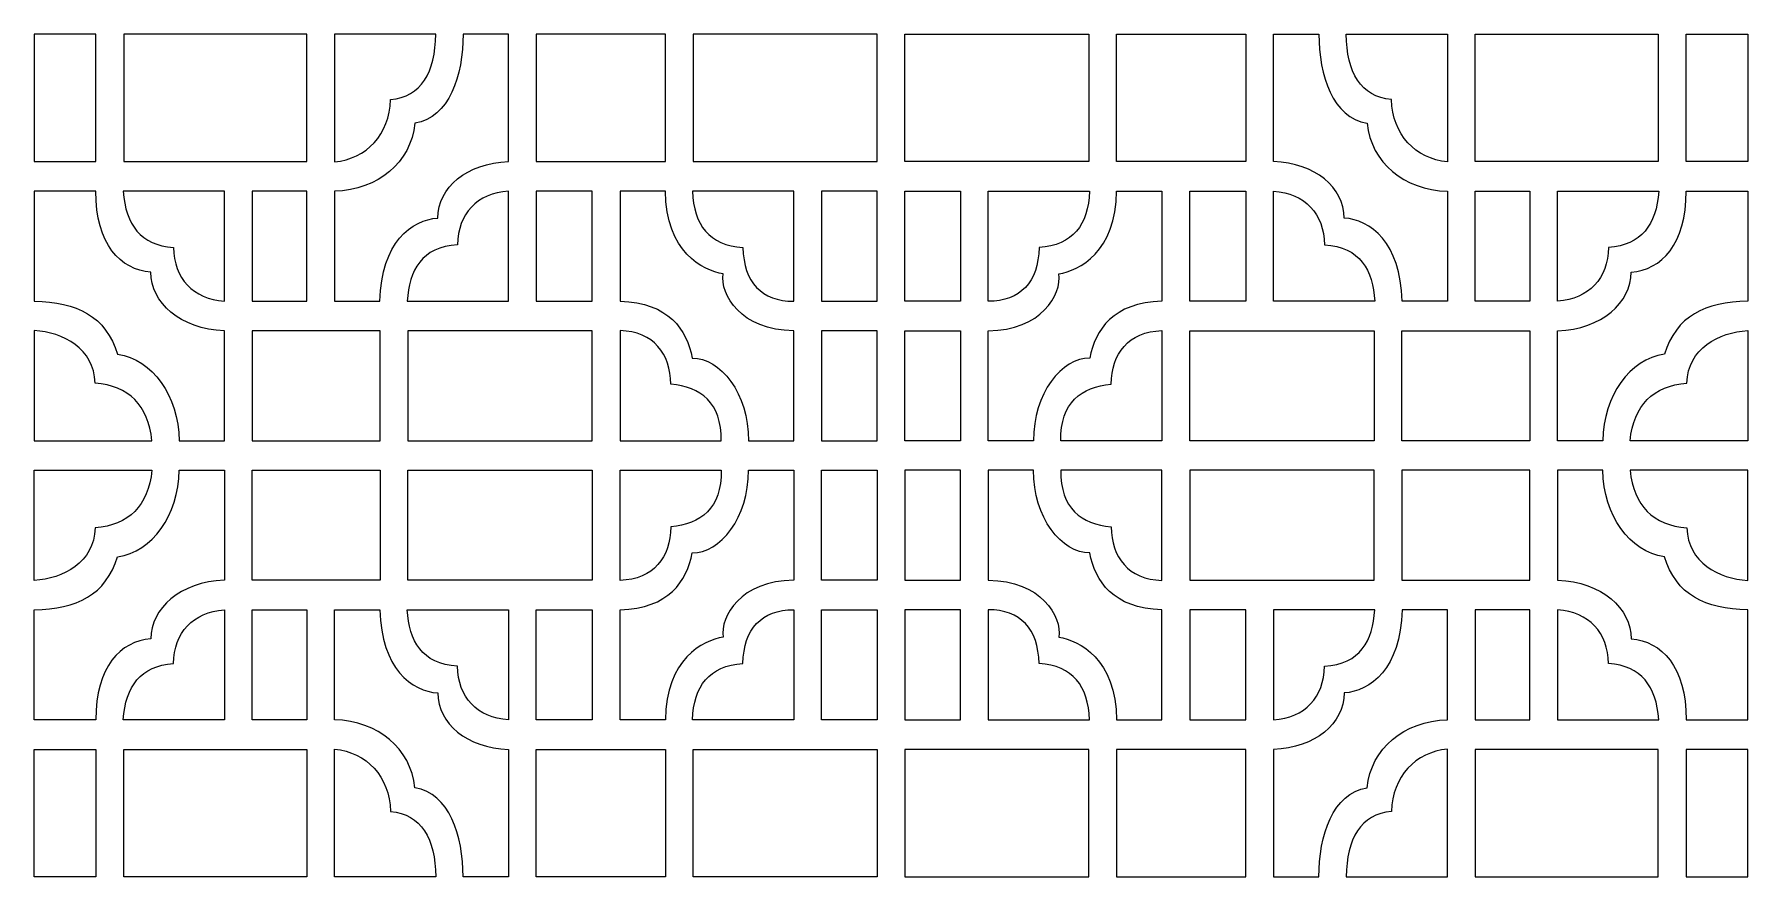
# Model space of a CAD drawing. Header units: millimetres. Extents: x -1200 to 1200, y -590 to 590.
import ezdxf

# ---------------------------------------------------------------- set-up
doc = ezdxf.new("R2010")
doc.units = ezdxf.units.MM
doc.header["$MEASUREMENT"] = 0
doc.layers.add('Layer 1', color=7, linetype='Continuous')

msp = doc.modelspace()

# ---------------------------------------------------------------- linework, layer by layer
at = {"layer": 'Layer 1', "color": 250, "lineweight": 9}
for points, knots in [([(-1113.6223, 589.9642), (-1113.6223, 589.9642), (-1113.6223, 411.5319), (-1113.6223, 411.5319), (-1113.6223, 411.5319), (-1200.057, 411.5319), (-1200.057, 411.5319), (-1200.057, 411.5319), (-1200.057, 589.9642), (-1200.057, 589.9642), (-1200.057, 589.9642), (-1113.6223, 589.9642), (-1113.6223, 589.9642)], [0, 0, 0, 0, 0.25, 0.25, 0.25, 0.5, 0.5, 0.5, 0.75, 0.75, 0.75, 1, 1, 1, 1]), ([(-818.198, 589.9642), (-818.198, 589.9642), (-818.198, 411.5319), (-818.198, 411.5319), (-818.198, 411.5319), (-1074.7752, 411.5319), (-1074.7752, 411.5319), (-1074.7752, 411.5319), (-1074.7752, 589.9642), (-1074.7752, 589.9642), (-1074.7752, 589.9642), (-818.198, 589.9642), (-818.198, 589.9642)], [0, 0, 0, 0, 0.25, 0.25, 0.25, 0.5, 0.5, 0.5, 0.75, 0.75, 0.75, 1, 1, 1, 1]), ([(-701.092, 498.3806), (-702.2048, 449.6157), (-734.9931, 415.3402), (-779.3495, 411.3211), (-779.3495, 411.3211), (-779.3495, 589.9642), (-779.3495, 589.9642), (-779.3495, 589.9642), (-637.7631, 589.9642), (-637.7631, 589.9642), (-638.2442, 536.7423), (-657.9984, 502.4831), (-701.092, 498.3806)], [0, 0, 0, 0, 0.25, 0.25, 0.25, 0.5, 0.5, 0.5, 0.75, 0.75, 0.75, 1, 1, 1, 1]), ([(-535.9111, 589.9642), (-535.9111, 589.9642), (-535.9111, 411.5804), (-535.9111, 411.5804), (-594.3174, 409.6495), (-634.7314, 375.3694), (-634.8409, 332.5101), (-670.8682, 330.2344), (-714.2677, 298.554), (-715.8072, 216.083), (-715.8072, 216.083), (-779.3495, 216.083), (-779.3495, 216.083), (-779.3495, 216.083), (-779.3495, 370.093), (-779.3495, 370.093), (-718.2996, 372.0372), (-673.044, 409.6583), (-666.8221, 465.6732), (-618.8734, 471.9953), (-599.2435, 532.8607), (-599.5409, 589.9642), (-599.5409, 589.9642), (-535.9111, 589.9642), (-535.9111, 589.9642)], [0, 0, 0, 0, 0.125, 0.125, 0.125, 0.25, 0.25, 0.25, 0.375, 0.375, 0.375, 0.5, 0.5, 0.5, 0.625, 0.625, 0.625, 0.75, 0.75, 0.75, 0.875, 0.875, 0.875, 1, 1, 1, 1]), ([(-316.0414, 589.9642), (-316.0414, 589.9642), (-316.0414, 411.5319), (-316.0414, 411.5319), (-316.0414, 411.5319), (-497.064, 411.5319), (-497.064, 411.5319), (-497.064, 411.5319), (-497.064, 589.9642), (-497.064, 589.9642), (-497.064, 589.9642), (-316.0414, 589.9642), (-316.0414, 589.9642)], [0, 0, 0, 0, 0.25, 0.25, 0.25, 0.5, 0.5, 0.5, 0.75, 0.75, 0.75, 1, 1, 1, 1]), ([(-19.4756, 589.9642), (-19.4756, 589.9642), (-19.4756, 411.5319), (-19.4756, 411.5319), (-19.4756, 411.5319), (-277.1964, 411.5319), (-277.1964, 411.5319), (-277.1964, 411.5319), (-277.1964, 589.9642), (-277.1964, 589.9642), (-277.1964, 589.9642), (-19.4756, 589.9642), (-19.4756, 589.9642)], [0, 0, 0, 0, 0.25, 0.25, 0.25, 0.5, 0.5, 0.5, 0.75, 0.75, 0.75, 1, 1, 1, 1]), ([(19.3618, 589.9642), (19.3618, 589.9642), (19.3618, 411.5319), (19.3618, 411.5319), (19.3618, 411.5319), (277.0824, 411.5319), (277.0824, 411.5319), (277.0824, 411.5319), (277.0824, 589.9642), (277.0824, 589.9642), (277.0824, 589.9642), (19.3618, 589.9642), (19.3618, 589.9642)], [0, 0, 0, 0, 0.25, 0.25, 0.25, 0.5, 0.5, 0.5, 0.75, 0.75, 0.75, 1, 1, 1, 1]), ([(315.9276, 589.9642), (315.9276, 589.9642), (315.9276, 411.5319), (315.9276, 411.5319), (315.9276, 411.5319), (496.9501, 411.5319), (496.9501, 411.5319), (496.9501, 411.5319), (496.9501, 589.9642), (496.9501, 589.9642), (496.9501, 589.9642), (315.9276, 589.9642), (315.9276, 589.9642)], [0, 0, 0, 0, 0.25, 0.25, 0.25, 0.5, 0.5, 0.5, 0.75, 0.75, 0.75, 1, 1, 1, 1]), ([(535.7973, 589.9642), (535.7973, 589.9642), (535.7973, 411.5804), (535.7973, 411.5804), (594.2035, 409.6495), (634.6174, 375.3694), (634.7269, 332.5101), (670.7544, 330.2344), (714.1537, 298.554), (715.6933, 216.083), (715.6933, 216.083), (779.2356, 216.083), (779.2356, 216.083), (779.2356, 216.083), (779.2356, 370.093), (779.2356, 370.093), (718.1857, 372.0372), (672.9302, 409.6583), (666.7083, 465.6732), (618.7595, 471.9953), (599.1296, 532.8607), (599.4271, 589.9642), (599.4271, 589.9642), (535.7973, 589.9642), (535.7973, 589.9642)], [0, 0, 0, 0, 0.125, 0.125, 0.125, 0.25, 0.25, 0.25, 0.375, 0.375, 0.375, 0.5, 0.5, 0.5, 0.625, 0.625, 0.625, 0.75, 0.75, 0.75, 0.875, 0.875, 0.875, 1, 1, 1, 1]), ([(700.9782, 498.3806), (702.0908, 449.6157), (734.8792, 415.3402), (779.2356, 411.3211), (779.2356, 411.3211), (779.2356, 589.9642), (779.2356, 589.9642), (779.2356, 589.9642), (637.6492, 589.9642), (637.6492, 589.9642), (638.1303, 536.7423), (657.8846, 502.4831), (700.9782, 498.3806)], [0, 0, 0, 0, 0.25, 0.25, 0.25, 0.5, 0.5, 0.5, 0.75, 0.75, 0.75, 1, 1, 1, 1]), ([(818.0842, 589.9642), (818.0842, 589.9642), (818.0842, 411.5319), (818.0842, 411.5319), (818.0842, 411.5319), (1074.6613, 411.5319), (1074.6613, 411.5319), (1074.6613, 411.5319), (1074.6613, 589.9642), (1074.6613, 589.9642), (1074.6613, 589.9642), (818.0842, 589.9642), (818.0842, 589.9642)], [0, 0, 0, 0, 0.25, 0.25, 0.25, 0.5, 0.5, 0.5, 0.75, 0.75, 0.75, 1, 1, 1, 1]), ([(1113.5084, 589.9642), (1113.5084, 589.9642), (1113.5084, 411.5319), (1113.5084, 411.5319), (1113.5084, 411.5319), (1199.943, 411.5319), (1199.943, 411.5319), (1199.943, 411.5319), (1199.943, 589.9642), (1199.943, 589.9642), (1199.943, 589.9642), (1113.5084, 589.9642), (1113.5084, 589.9642)], [0, 0, 0, 0, 0.25, 0.25, 0.25, 0.5, 0.5, 0.5, 0.75, 0.75, 0.75, 1, 1, 1, 1]), ([(-1200.057, 370.1758), (-1200.057, 370.1758), (-1113.643, 370.1758), (-1113.643, 370.1758), (-1114.2819, 295.572), (-1079.0817, 260.0776), (-1036.7214, 256.7677), (-1037.2277, 214.3454), (-995.5033, 176.8115), (-933.754, 174.7729), (-933.754, 174.7729), (-933.754, 20.6395), (-933.754, 20.6395), (-933.754, 20.6395), (-997.1062, 20.6395), (-997.1062, 20.6395), (-998.3832, 84.1576), (-1033.9617, 134.77), (-1083.421, 141.7291), (-1099.5125, 194.8943), (-1140.595, 215.3835), (-1200.057, 216.1534), (-1200.057, 216.1534), (-1200.057, 370.1758), (-1200.057, 370.1758)], [0, 0, 0, 0, 0.125, 0.125, 0.125, 0.25, 0.25, 0.25, 0.375, 0.375, 0.375, 0.5, 0.5, 0.5, 0.625, 0.625, 0.625, 0.75, 0.75, 0.75, 0.875, 0.875, 0.875, 1, 1, 1, 1]), ([(-1004.9977, 291.1823), (-1051.2848, 294.9092), (-1071.7886, 322.7605), (-1075.6246, 370.1758), (-1075.6246, 370.1758), (-933.754, 370.1758), (-933.754, 370.1758), (-933.754, 370.1758), (-933.754, 216.0144), (-933.754, 216.0144), (-977.9102, 219.2925), (-1004.241, 248.3044), (-1004.9977, 291.1823)], [0, 0, 0, 0, 0.25, 0.25, 0.25, 0.5, 0.5, 0.5, 0.75, 0.75, 0.75, 1, 1, 1, 1]), ([(-818.198, 216.083), (-818.198, 216.083), (-894.9071, 216.083), (-894.9071, 216.083), (-894.9071, 216.083), (-894.9071, 370.1758), (-894.9071, 370.1758), (-894.9071, 370.1758), (-818.198, 370.1758), (-818.198, 370.1758), (-818.198, 370.1758), (-818.198, 216.083), (-818.198, 216.083)], [0, 0, 0, 0, 0.25, 0.25, 0.25, 0.5, 0.5, 0.5, 0.75, 0.75, 0.75, 1, 1, 1, 1]), ([(-535.9111, 216.083), (-535.9111, 216.083), (-677.7888, 216.083), (-677.7888, 216.083), (-674.3096, 259.4975), (-657.894, 292.0319), (-607.1546, 295.1628), (-606.3901, 338.4891), (-580.0901, 367.0543), (-535.9111, 370.337), (-535.9111, 370.337), (-535.9111, 216.083), (-535.9111, 216.083)], [0, 0, 0, 0, 0.25, 0.25, 0.25, 0.5, 0.5, 0.5, 0.75, 0.75, 0.75, 1, 1, 1, 1]), ([(-418.4568, 370.1758), (-418.4568, 370.1758), (-418.4568, 216.083), (-418.4568, 216.083), (-418.4568, 216.083), (-497.064, 216.083), (-497.064, 216.083), (-497.064, 216.083), (-497.064, 370.1758), (-497.064, 370.1758), (-497.064, 370.1758), (-418.4568, 370.1758), (-418.4568, 370.1758)], [0, 0, 0, 0, 0.25, 0.25, 0.25, 0.5, 0.5, 0.5, 0.75, 0.75, 0.75, 1, 1, 1, 1]), ([(-316.0609, 370.1758), (-315.3345, 285.9992), (-263.3304, 258.1899), (-235.0709, 254.4778), (-239.5795, 225.1942), (-210.4427, 175.3158), (-136.1665, 174.6751), (-136.1665, 174.6751), (-136.1665, 20.6395), (-136.1665, 20.6395), (-136.1665, 20.6395), (-199.7185, 20.6395), (-199.7185, 20.6395), (-198.9162, 86.7777), (-239.9887, 137.2652), (-278.4554, 136.3403), (-286.0141, 176.1339), (-311.0757, 214.0934), (-379.6114, 216.1353), (-379.6114, 216.1353), (-379.6114, 370.1758), (-379.6114, 370.1758), (-379.6114, 370.1758), (-316.0609, 370.1758), (-316.0609, 370.1758)], [0, 0, 0, 0, 0.125, 0.125, 0.125, 0.25, 0.25, 0.25, 0.375, 0.375, 0.375, 0.5, 0.5, 0.5, 0.625, 0.625, 0.625, 0.75, 0.75, 0.75, 0.875, 0.875, 0.875, 1, 1, 1, 1]), ([(-207.4169, 291.0917), (-254.8781, 294.8208), (-276.5056, 322.7189), (-278.0438, 370.1758), (-278.0438, 370.1758), (-136.1665, 370.1758), (-136.1665, 370.1758), (-136.1665, 370.1758), (-136.1665, 215.9225), (-136.1665, 215.9225), (-180.9746, 216.0251), (-206.5866, 242.718), (-207.4169, 291.0917)], [0, 0, 0, 0, 0.25, 0.25, 0.25, 0.5, 0.5, 0.5, 0.75, 0.75, 0.75, 1, 1, 1, 1]), ([(-97.3244, 216.083), (-97.3244, 216.083), (-97.3244, 370.1758), (-97.3244, 370.1758), (-97.3244, 370.1758), (-19.4756, 370.1758), (-19.4756, 370.1758), (-19.4756, 370.1758), (-19.4756, 216.083), (-19.4756, 216.083), (-19.4756, 216.083), (-97.3244, 216.083), (-97.3244, 216.083)], [0, 0, 0, 0, 0.25, 0.25, 0.25, 0.5, 0.5, 0.5, 0.75, 0.75, 0.75, 1, 1, 1, 1]), ([(97.2106, 216.083), (97.2106, 216.083), (97.2106, 370.1758), (97.2106, 370.1758), (97.2106, 370.1758), (19.3618, 370.1758), (19.3618, 370.1758), (19.3618, 370.1758), (19.3618, 216.083), (19.3618, 216.083), (19.3618, 216.083), (97.2106, 216.083), (97.2106, 216.083)], [0, 0, 0, 0, 0.25, 0.25, 0.25, 0.5, 0.5, 0.5, 0.75, 0.75, 0.75, 1, 1, 1, 1]), ([(315.947, 370.1758), (315.2207, 285.9992), (263.2164, 258.1899), (234.9571, 254.4778), (239.4656, 225.1942), (210.3289, 175.3158), (136.0527, 174.6751), (136.0527, 174.6751), (136.0527, 20.6395), (136.0527, 20.6395), (136.0527, 20.6395), (199.6046, 20.6395), (199.6046, 20.6395), (198.8023, 86.7777), (239.8749, 137.2652), (278.3414, 136.3403), (285.9003, 176.1339), (310.9617, 214.0934), (379.4976, 216.1353), (379.4976, 216.1353), (379.4976, 370.1758), (379.4976, 370.1758), (379.4976, 370.1758), (315.947, 370.1758), (315.947, 370.1758)], [0, 0, 0, 0, 0.125, 0.125, 0.125, 0.25, 0.25, 0.25, 0.375, 0.375, 0.375, 0.5, 0.5, 0.5, 0.625, 0.625, 0.625, 0.75, 0.75, 0.75, 0.875, 0.875, 0.875, 1, 1, 1, 1]), ([(207.303, 291.0917), (254.7642, 294.8208), (276.3917, 322.7189), (277.93, 370.1758), (277.93, 370.1758), (136.0527, 370.1758), (136.0527, 370.1758), (136.0527, 370.1758), (136.0527, 215.9225), (136.0527, 215.9225), (180.8607, 216.0251), (206.4727, 242.718), (207.303, 291.0917)], [0, 0, 0, 0, 0.25, 0.25, 0.25, 0.5, 0.5, 0.5, 0.75, 0.75, 0.75, 1, 1, 1, 1]), ([(418.3429, 370.1758), (418.3429, 370.1758), (418.3429, 216.083), (418.3429, 216.083), (418.3429, 216.083), (496.9501, 216.083), (496.9501, 216.083), (496.9501, 216.083), (496.9501, 370.1758), (496.9501, 370.1758), (496.9501, 370.1758), (418.3429, 370.1758), (418.3429, 370.1758)], [0, 0, 0, 0, 0.25, 0.25, 0.25, 0.5, 0.5, 0.5, 0.75, 0.75, 0.75, 1, 1, 1, 1]), ([(535.7973, 216.083), (535.7973, 216.083), (677.6749, 216.083), (677.6749, 216.083), (674.1956, 259.4975), (657.7801, 292.0319), (607.0408, 295.1628), (606.2762, 338.4891), (579.9763, 367.0543), (535.7973, 370.337), (535.7973, 370.337), (535.7973, 216.083), (535.7973, 216.083)], [0, 0, 0, 0, 0.25, 0.25, 0.25, 0.5, 0.5, 0.5, 0.75, 0.75, 0.75, 1, 1, 1, 1]), ([(818.0842, 216.083), (818.0842, 216.083), (894.7931, 216.083), (894.7931, 216.083), (894.7931, 216.083), (894.7931, 370.1758), (894.7931, 370.1758), (894.7931, 370.1758), (818.0842, 370.1758), (818.0842, 370.1758), (818.0842, 370.1758), (818.0842, 216.083), (818.0842, 216.083)], [0, 0, 0, 0, 0.25, 0.25, 0.25, 0.5, 0.5, 0.5, 0.75, 0.75, 0.75, 1, 1, 1, 1]), ([(1004.8839, 291.1823), (1051.171, 294.9092), (1071.6747, 322.7605), (1075.5107, 370.1758), (1075.5107, 370.1758), (933.64, 370.1758), (933.64, 370.1758), (933.64, 370.1758), (933.64, 216.0144), (933.64, 216.0144), (977.7963, 219.2925), (1004.1272, 248.3044), (1004.8839, 291.1823)], [0, 0, 0, 0, 0.25, 0.25, 0.25, 0.5, 0.5, 0.5, 0.75, 0.75, 0.75, 1, 1, 1, 1]), ([(1199.943, 370.1758), (1199.943, 370.1758), (1113.5291, 370.1758), (1113.5291, 370.1758), (1114.1681, 295.572), (1078.9677, 260.0776), (1036.6076, 256.7677), (1037.1138, 214.3454), (995.3894, 176.8115), (933.64, 174.7729), (933.64, 174.7729), (933.64, 20.6395), (933.64, 20.6395), (933.64, 20.6395), (996.9923, 20.6395), (996.9923, 20.6395), (998.2694, 84.1576), (1033.8477, 134.77), (1083.3071, 141.7291), (1099.3987, 194.8943), (1140.4811, 215.3835), (1199.943, 216.1534), (1199.943, 216.1534), (1199.943, 370.1758), (1199.943, 370.1758)], [0, 0, 0, 0, 0.125, 0.125, 0.125, 0.25, 0.25, 0.25, 0.375, 0.375, 0.375, 0.5, 0.5, 0.5, 0.625, 0.625, 0.625, 0.75, 0.75, 0.75, 0.875, 0.875, 0.875, 1, 1, 1, 1]), ([(-1114.8066, 101.451), (-1067.9346, 97.532), (-1040.064, 70.5269), (-1035.2898, 20.6395), (-1035.2898, 20.6395), (-1200.057, 20.6395), (-1200.057, 20.6395), (-1200.057, 20.6395), (-1200.057, 174.879), (-1200.057, 174.879), (-1159.7687, 172.9919), (-1116.0499, 149.4878), (-1114.8066, 101.451)], [0, 0, 0, 0, 0.25, 0.25, 0.25, 0.5, 0.5, 0.5, 0.75, 0.75, 0.75, 1, 1, 1, 1]), ([(-715.7812, 20.6395), (-715.7812, 20.6395), (-894.9071, 20.6395), (-894.9071, 20.6395), (-894.9071, 20.6395), (-894.9071, 174.7232), (-894.9071, 174.7232), (-894.9071, 174.7232), (-715.7812, 174.7232), (-715.7812, 174.7232), (-715.7812, 174.7232), (-715.7812, 20.6395), (-715.7812, 20.6395)], [0, 0, 0, 0, 0.25, 0.25, 0.25, 0.5, 0.5, 0.5, 0.75, 0.75, 0.75, 1, 1, 1, 1]), ([(-418.4568, 20.6395), (-418.4568, 20.6395), (-676.934, 20.6395), (-676.934, 20.6395), (-676.934, 20.6395), (-676.934, 174.7232), (-676.934, 174.7232), (-676.934, 174.7232), (-418.4568, 174.7232), (-418.4568, 174.7232), (-418.4568, 174.7232), (-418.4568, 20.6395), (-418.4568, 20.6395)], [0, 0, 0, 0, 0.25, 0.25, 0.25, 0.5, 0.5, 0.5, 0.75, 0.75, 0.75, 1, 1, 1, 1]), ([(-308.3686, 99.7244), (-266.7311, 96.3677), (-237.285, 73.734), (-237.7344, 20.6395), (-237.7344, 20.6395), (-379.6114, 20.6395), (-379.6114, 20.6395), (-379.6114, 20.6395), (-379.6114, 174.8958), (-379.6114, 174.8958), (-332.0772, 173.4171), (-309.123, 142.6061), (-308.3686, 99.7244)], [0, 0, 0, 0, 0.25, 0.25, 0.25, 0.5, 0.5, 0.5, 0.75, 0.75, 0.75, 1, 1, 1, 1]), ([(-97.3244, 20.6395), (-97.3244, 20.6395), (-97.3244, 174.7232), (-97.3244, 174.7232), (-97.3244, 174.7232), (-19.4756, 174.7232), (-19.4756, 174.7232), (-19.4756, 174.7232), (-19.4756, 20.6395), (-19.4756, 20.6395), (-19.4756, 20.6395), (-97.3244, 20.6395), (-97.3244, 20.6395)], [0, 0, 0, 0, 0.25, 0.25, 0.25, 0.5, 0.5, 0.5, 0.75, 0.75, 0.75, 1, 1, 1, 1]), ([(97.2106, 20.6395), (97.2106, 20.6395), (97.2106, 174.7232), (97.2106, 174.7232), (97.2106, 174.7232), (19.3618, 174.7232), (19.3618, 174.7232), (19.3618, 174.7232), (19.3618, 20.6395), (19.3618, 20.6395), (19.3618, 20.6395), (97.2106, 20.6395), (97.2106, 20.6395)], [0, 0, 0, 0, 0.25, 0.25, 0.25, 0.5, 0.5, 0.5, 0.75, 0.75, 0.75, 1, 1, 1, 1]), ([(308.2547, 99.7244), (266.6172, 96.3677), (237.1711, 73.734), (237.6206, 20.6395), (237.6206, 20.6395), (379.4976, 20.6395), (379.4976, 20.6395), (379.4976, 20.6395), (379.4976, 174.8958), (379.4976, 174.8958), (331.9633, 173.4171), (309.0092, 142.6061), (308.2547, 99.7244)], [0, 0, 0, 0, 0.25, 0.25, 0.25, 0.5, 0.5, 0.5, 0.75, 0.75, 0.75, 1, 1, 1, 1]), ([(418.3429, 20.6395), (418.3429, 20.6395), (676.82, 20.6395), (676.82, 20.6395), (676.82, 20.6395), (676.82, 174.7232), (676.82, 174.7232), (676.82, 174.7232), (418.3429, 174.7232), (418.3429, 174.7232), (418.3429, 174.7232), (418.3429, 20.6395), (418.3429, 20.6395)], [0, 0, 0, 0, 0.25, 0.25, 0.25, 0.5, 0.5, 0.5, 0.75, 0.75, 0.75, 1, 1, 1, 1]), ([(715.6673, 20.6395), (715.6673, 20.6395), (894.7931, 20.6395), (894.7931, 20.6395), (894.7931, 20.6395), (894.7931, 174.7232), (894.7931, 174.7232), (894.7931, 174.7232), (715.6673, 174.7232), (715.6673, 174.7232), (715.6673, 174.7232), (715.6673, 20.6395), (715.6673, 20.6395)], [0, 0, 0, 0, 0.25, 0.25, 0.25, 0.5, 0.5, 0.5, 0.75, 0.75, 0.75, 1, 1, 1, 1]), ([(1114.6928, 101.451), (1067.8206, 97.532), (1039.95, 70.5269), (1035.1758, 20.6395), (1035.1758, 20.6395), (1199.943, 20.6395), (1199.943, 20.6395), (1199.943, 20.6395), (1199.943, 174.879), (1199.943, 174.879), (1159.6548, 172.9919), (1115.936, 149.4878), (1114.6928, 101.451)], [0, 0, 0, 0, 0.25, 0.25, 0.25, 0.5, 0.5, 0.5, 0.75, 0.75, 0.75, 1, 1, 1, 1]), ([(-1114.8066, -101.5224), (-1067.9346, -97.6035), (-1040.064, -70.5984), (-1035.2898, -20.711), (-1035.2898, -20.711), (-1200.057, -20.711), (-1200.057, -20.711), (-1200.057, -20.711), (-1200.057, -174.9506), (-1200.057, -174.9506), (-1159.7687, -173.0634), (-1116.0499, -149.5594), (-1114.8066, -101.5224)], [0, 0, 0, 0, 0.25, 0.25, 0.25, 0.5, 0.5, 0.5, 0.75, 0.75, 0.75, 1, 1, 1, 1]), ([(-1200.057, -370.2473), (-1200.057, -370.2473), (-1113.643, -370.2473), (-1113.643, -370.2473), (-1114.2819, -295.6435), (-1079.0817, -260.1491), (-1036.7214, -256.8393), (-1037.2277, -214.4169), (-995.5033, -176.8831), (-933.754, -174.8444), (-933.754, -174.8444), (-933.754, -20.711), (-933.754, -20.711), (-933.754, -20.711), (-997.1062, -20.711), (-997.1062, -20.711), (-998.3832, -84.2291), (-1033.9617, -134.8416), (-1083.421, -141.8007), (-1099.5125, -194.9659), (-1140.595, -215.455), (-1200.057, -216.2249), (-1200.057, -216.2249), (-1200.057, -370.2473), (-1200.057, -370.2473)], [0, 0, 0, 0, 0.125, 0.125, 0.125, 0.25, 0.25, 0.25, 0.375, 0.375, 0.375, 0.5, 0.5, 0.5, 0.625, 0.625, 0.625, 0.75, 0.75, 0.75, 0.875, 0.875, 0.875, 1, 1, 1, 1]), ([(-715.7812, -20.711), (-715.7812, -20.711), (-894.9071, -20.711), (-894.9071, -20.711), (-894.9071, -20.711), (-894.9071, -174.7947), (-894.9071, -174.7947), (-894.9071, -174.7947), (-715.7812, -174.7947), (-715.7812, -174.7947), (-715.7812, -174.7947), (-715.7812, -20.711), (-715.7812, -20.711)], [0, 0, 0, 0, 0.25, 0.25, 0.25, 0.5, 0.5, 0.5, 0.75, 0.75, 0.75, 1, 1, 1, 1]), ([(-418.4568, -20.711), (-418.4568, -20.711), (-676.934, -20.711), (-676.934, -20.711), (-676.934, -20.711), (-676.934, -174.7947), (-676.934, -174.7947), (-676.934, -174.7947), (-418.4568, -174.7947), (-418.4568, -174.7947), (-418.4568, -174.7947), (-418.4568, -20.711), (-418.4568, -20.711)], [0, 0, 0, 0, 0.25, 0.25, 0.25, 0.5, 0.5, 0.5, 0.75, 0.75, 0.75, 1, 1, 1, 1]), ([(-308.3686, -99.796), (-266.7311, -96.4392), (-237.285, -73.8056), (-237.7344, -20.711), (-237.7344, -20.711), (-379.6114, -20.711), (-379.6114, -20.711), (-379.6114, -20.711), (-379.6114, -174.9674), (-379.6114, -174.9674), (-332.0772, -173.4887), (-309.123, -142.6776), (-308.3686, -99.796)], [0, 0, 0, 0, 0.25, 0.25, 0.25, 0.5, 0.5, 0.5, 0.75, 0.75, 0.75, 1, 1, 1, 1]), ([(-316.0609, -370.2473), (-315.3345, -286.0707), (-263.3304, -258.2614), (-235.0709, -254.5494), (-239.5795, -225.2657), (-210.4427, -175.3873), (-136.1665, -174.7466), (-136.1665, -174.7466), (-136.1665, -20.711), (-136.1665, -20.711), (-136.1665, -20.711), (-199.7185, -20.711), (-199.7185, -20.711), (-198.9162, -86.8492), (-239.9887, -137.3367), (-278.4554, -136.4119), (-286.0141, -176.2055), (-311.0757, -214.1648), (-379.6114, -216.2068), (-379.6114, -216.2068), (-379.6114, -370.2473), (-379.6114, -370.2473), (-379.6114, -370.2473), (-316.0609, -370.2473), (-316.0609, -370.2473)], [0, 0, 0, 0, 0.125, 0.125, 0.125, 0.25, 0.25, 0.25, 0.375, 0.375, 0.375, 0.5, 0.5, 0.5, 0.625, 0.625, 0.625, 0.75, 0.75, 0.75, 0.875, 0.875, 0.875, 1, 1, 1, 1]), ([(-97.3244, -20.711), (-97.3244, -20.711), (-97.3244, -174.7947), (-97.3244, -174.7947), (-97.3244, -174.7947), (-19.4756, -174.7947), (-19.4756, -174.7947), (-19.4756, -174.7947), (-19.4756, -20.711), (-19.4756, -20.711), (-19.4756, -20.711), (-97.3244, -20.711), (-97.3244, -20.711)], [0, 0, 0, 0, 0.25, 0.25, 0.25, 0.5, 0.5, 0.5, 0.75, 0.75, 0.75, 1, 1, 1, 1]), ([(97.2106, -20.711), (97.2106, -20.711), (97.2106, -174.7947), (97.2106, -174.7947), (97.2106, -174.7947), (19.3618, -174.7947), (19.3618, -174.7947), (19.3618, -174.7947), (19.3618, -20.711), (19.3618, -20.711), (19.3618, -20.711), (97.2106, -20.711), (97.2106, -20.711)], [0, 0, 0, 0, 0.25, 0.25, 0.25, 0.5, 0.5, 0.5, 0.75, 0.75, 0.75, 1, 1, 1, 1]), ([(315.947, -370.2473), (315.2207, -286.0707), (263.2164, -258.2614), (234.9571, -254.5494), (239.4656, -225.2657), (210.3289, -175.3873), (136.0527, -174.7466), (136.0527, -174.7466), (136.0527, -20.711), (136.0527, -20.711), (136.0527, -20.711), (199.6046, -20.711), (199.6046, -20.711), (198.8023, -86.8492), (239.8749, -137.3367), (278.3414, -136.4119), (285.9003, -176.2055), (310.9617, -214.1648), (379.4976, -216.2068), (379.4976, -216.2068), (379.4976, -370.2473), (379.4976, -370.2473), (379.4976, -370.2473), (315.947, -370.2473), (315.947, -370.2473)], [0, 0, 0, 0, 0.125, 0.125, 0.125, 0.25, 0.25, 0.25, 0.375, 0.375, 0.375, 0.5, 0.5, 0.5, 0.625, 0.625, 0.625, 0.75, 0.75, 0.75, 0.875, 0.875, 0.875, 1, 1, 1, 1]), ([(308.2547, -99.796), (266.6172, -96.4392), (237.1711, -73.8056), (237.6206, -20.711), (237.6206, -20.711), (379.4976, -20.711), (379.4976, -20.711), (379.4976, -20.711), (379.4976, -174.9674), (379.4976, -174.9674), (331.9633, -173.4887), (309.0092, -142.6776), (308.2547, -99.796)], [0, 0, 0, 0, 0.25, 0.25, 0.25, 0.5, 0.5, 0.5, 0.75, 0.75, 0.75, 1, 1, 1, 1]), ([(418.3429, -20.711), (418.3429, -20.711), (676.82, -20.711), (676.82, -20.711), (676.82, -20.711), (676.82, -174.7947), (676.82, -174.7947), (676.82, -174.7947), (418.3429, -174.7947), (418.3429, -174.7947), (418.3429, -174.7947), (418.3429, -20.711), (418.3429, -20.711)], [0, 0, 0, 0, 0.25, 0.25, 0.25, 0.5, 0.5, 0.5, 0.75, 0.75, 0.75, 1, 1, 1, 1]), ([(715.6673, -20.711), (715.6673, -20.711), (894.7931, -20.711), (894.7931, -20.711), (894.7931, -20.711), (894.7931, -174.7947), (894.7931, -174.7947), (894.7931, -174.7947), (715.6673, -174.7947), (715.6673, -174.7947), (715.6673, -174.7947), (715.6673, -20.711), (715.6673, -20.711)], [0, 0, 0, 0, 0.25, 0.25, 0.25, 0.5, 0.5, 0.5, 0.75, 0.75, 0.75, 1, 1, 1, 1]), ([(1199.943, -370.2473), (1199.943, -370.2473), (1113.5291, -370.2473), (1113.5291, -370.2473), (1114.1681, -295.6435), (1078.9677, -260.1491), (1036.6076, -256.8393), (1037.1138, -214.4169), (995.3894, -176.8831), (933.64, -174.8444), (933.64, -174.8444), (933.64, -20.711), (933.64, -20.711), (933.64, -20.711), (996.9923, -20.711), (996.9923, -20.711), (998.2694, -84.2291), (1033.8477, -134.8416), (1083.3071, -141.8007), (1099.3987, -194.9659), (1140.4811, -215.455), (1199.943, -216.2249), (1199.943, -216.2249), (1199.943, -370.2473), (1199.943, -370.2473)], [0, 0, 0, 0, 0.125, 0.125, 0.125, 0.25, 0.25, 0.25, 0.375, 0.375, 0.375, 0.5, 0.5, 0.5, 0.625, 0.625, 0.625, 0.75, 0.75, 0.75, 0.875, 0.875, 0.875, 1, 1, 1, 1]), ([(1114.6928, -101.5224), (1067.8206, -97.6035), (1039.95, -70.5984), (1035.1758, -20.711), (1035.1758, -20.711), (1199.943, -20.711), (1199.943, -20.711), (1199.943, -20.711), (1199.943, -174.9506), (1199.943, -174.9506), (1159.6548, -173.0634), (1115.936, -149.5594), (1114.6928, -101.5224)], [0, 0, 0, 0, 0.25, 0.25, 0.25, 0.5, 0.5, 0.5, 0.75, 0.75, 0.75, 1, 1, 1, 1]), ([(-207.4169, -291.1632), (-254.8781, -294.8924), (-276.5056, -322.7905), (-278.0438, -370.2473), (-278.0438, -370.2473), (-136.1665, -370.2473), (-136.1665, -370.2473), (-136.1665, -370.2473), (-136.1665, -215.994), (-136.1665, -215.994), (-180.9746, -216.0967), (-206.5866, -242.7896), (-207.4169, -291.1632)], [0, 0, 0, 0, 0.25, 0.25, 0.25, 0.5, 0.5, 0.5, 0.75, 0.75, 0.75, 1, 1, 1, 1]), ([(207.303, -291.1632), (254.7642, -294.8924), (276.3917, -322.7905), (277.93, -370.2473), (277.93, -370.2473), (136.0527, -370.2473), (136.0527, -370.2473), (136.0527, -370.2473), (136.0527, -215.994), (136.0527, -215.994), (180.8607, -216.0967), (206.4727, -242.7896), (207.303, -291.1632)], [0, 0, 0, 0, 0.25, 0.25, 0.25, 0.5, 0.5, 0.5, 0.75, 0.75, 0.75, 1, 1, 1, 1]), ([(-1004.9977, -291.2539), (-1051.2848, -294.9808), (-1071.7886, -322.8321), (-1075.6246, -370.2473), (-1075.6246, -370.2473), (-933.754, -370.2473), (-933.754, -370.2473), (-933.754, -370.2473), (-933.754, -216.086), (-933.754, -216.086), (-977.9102, -219.3641), (-1004.241, -248.376), (-1004.9977, -291.2539)], [0, 0, 0, 0, 0.25, 0.25, 0.25, 0.5, 0.5, 0.5, 0.75, 0.75, 0.75, 1, 1, 1, 1]), ([(-818.198, -216.1545), (-818.198, -216.1545), (-894.9071, -216.1545), (-894.9071, -216.1545), (-894.9071, -216.1545), (-894.9071, -370.2473), (-894.9071, -370.2473), (-894.9071, -370.2473), (-818.198, -370.2473), (-818.198, -370.2473), (-818.198, -370.2473), (-818.198, -216.1545), (-818.198, -216.1545)], [0, 0, 0, 0, 0.25, 0.25, 0.25, 0.5, 0.5, 0.5, 0.75, 0.75, 0.75, 1, 1, 1, 1]), ([(-535.9111, -590.0358), (-535.9111, -590.0358), (-535.9111, -411.6519), (-535.9111, -411.6519), (-594.3174, -409.721), (-634.7314, -375.441), (-634.8409, -332.5816), (-670.8682, -330.306), (-714.2677, -298.6256), (-715.8072, -216.1545), (-715.8072, -216.1545), (-779.3495, -216.1545), (-779.3495, -216.1545), (-779.3495, -216.1545), (-779.3495, -370.1646), (-779.3495, -370.1646), (-718.2996, -372.1087), (-673.044, -409.7298), (-666.8221, -465.7448), (-618.8734, -472.0669), (-599.2435, -532.9323), (-599.5409, -590.0358), (-599.5409, -590.0358), (-535.9111, -590.0358), (-535.9111, -590.0358)], [0, 0, 0, 0, 0.125, 0.125, 0.125, 0.25, 0.25, 0.25, 0.375, 0.375, 0.375, 0.5, 0.5, 0.5, 0.625, 0.625, 0.625, 0.75, 0.75, 0.75, 0.875, 0.875, 0.875, 1, 1, 1, 1]), ([(-535.9111, -216.1545), (-535.9111, -216.1545), (-677.7888, -216.1545), (-677.7888, -216.1545), (-674.3096, -259.5691), (-657.894, -292.1035), (-607.1546, -295.2344), (-606.3901, -338.5606), (-580.0901, -367.1258), (-535.9111, -370.4086), (-535.9111, -370.4086), (-535.9111, -216.1545), (-535.9111, -216.1545)], [0, 0, 0, 0, 0.25, 0.25, 0.25, 0.5, 0.5, 0.5, 0.75, 0.75, 0.75, 1, 1, 1, 1]), ([(-418.4568, -370.2473), (-418.4568, -370.2473), (-418.4568, -216.1545), (-418.4568, -216.1545), (-418.4568, -216.1545), (-497.064, -216.1545), (-497.064, -216.1545), (-497.064, -216.1545), (-497.064, -370.2473), (-497.064, -370.2473), (-497.064, -370.2473), (-418.4568, -370.2473), (-418.4568, -370.2473)], [0, 0, 0, 0, 0.25, 0.25, 0.25, 0.5, 0.5, 0.5, 0.75, 0.75, 0.75, 1, 1, 1, 1]), ([(-97.3244, -216.1545), (-97.3244, -216.1545), (-97.3244, -370.2473), (-97.3244, -370.2473), (-97.3244, -370.2473), (-19.4756, -370.2473), (-19.4756, -370.2473), (-19.4756, -370.2473), (-19.4756, -216.1545), (-19.4756, -216.1545), (-19.4756, -216.1545), (-97.3244, -216.1545), (-97.3244, -216.1545)], [0, 0, 0, 0, 0.25, 0.25, 0.25, 0.5, 0.5, 0.5, 0.75, 0.75, 0.75, 1, 1, 1, 1]), ([(97.2106, -216.1545), (97.2106, -216.1545), (97.2106, -370.2473), (97.2106, -370.2473), (97.2106, -370.2473), (19.3618, -370.2473), (19.3618, -370.2473), (19.3618, -370.2473), (19.3618, -216.1545), (19.3618, -216.1545), (19.3618, -216.1545), (97.2106, -216.1545), (97.2106, -216.1545)], [0, 0, 0, 0, 0.25, 0.25, 0.25, 0.5, 0.5, 0.5, 0.75, 0.75, 0.75, 1, 1, 1, 1]), ([(418.3429, -370.2473), (418.3429, -370.2473), (418.3429, -216.1545), (418.3429, -216.1545), (418.3429, -216.1545), (496.9501, -216.1545), (496.9501, -216.1545), (496.9501, -216.1545), (496.9501, -370.2473), (496.9501, -370.2473), (496.9501, -370.2473), (418.3429, -370.2473), (418.3429, -370.2473)], [0, 0, 0, 0, 0.25, 0.25, 0.25, 0.5, 0.5, 0.5, 0.75, 0.75, 0.75, 1, 1, 1, 1]), ([(535.7973, -216.1545), (535.7973, -216.1545), (677.6749, -216.1545), (677.6749, -216.1545), (674.1956, -259.5691), (657.7801, -292.1035), (607.0408, -295.2344), (606.2762, -338.5606), (579.9763, -367.1258), (535.7973, -370.4086), (535.7973, -370.4086), (535.7973, -216.1545), (535.7973, -216.1545)], [0, 0, 0, 0, 0.25, 0.25, 0.25, 0.5, 0.5, 0.5, 0.75, 0.75, 0.75, 1, 1, 1, 1]), ([(535.7973, -590.0358), (535.7973, -590.0358), (535.7973, -411.6519), (535.7973, -411.6519), (594.2035, -409.721), (634.6174, -375.441), (634.7269, -332.5816), (670.7544, -330.306), (714.1537, -298.6256), (715.6933, -216.1545), (715.6933, -216.1545), (779.2356, -216.1545), (779.2356, -216.1545), (779.2356, -216.1545), (779.2356, -370.1646), (779.2356, -370.1646), (718.1857, -372.1087), (672.9302, -409.7298), (666.7083, -465.7448), (618.7595, -472.0669), (599.1296, -532.9323), (599.4271, -590.0358), (599.4271, -590.0358), (535.7973, -590.0358), (535.7973, -590.0358)], [0, 0, 0, 0, 0.125, 0.125, 0.125, 0.25, 0.25, 0.25, 0.375, 0.375, 0.375, 0.5, 0.5, 0.5, 0.625, 0.625, 0.625, 0.75, 0.75, 0.75, 0.875, 0.875, 0.875, 1, 1, 1, 1]), ([(818.0842, -216.1545), (818.0842, -216.1545), (894.7931, -216.1545), (894.7931, -216.1545), (894.7931, -216.1545), (894.7931, -370.2473), (894.7931, -370.2473), (894.7931, -370.2473), (818.0842, -370.2473), (818.0842, -370.2473), (818.0842, -370.2473), (818.0842, -216.1545), (818.0842, -216.1545)], [0, 0, 0, 0, 0.25, 0.25, 0.25, 0.5, 0.5, 0.5, 0.75, 0.75, 0.75, 1, 1, 1, 1]), ([(1004.8839, -291.2539), (1051.171, -294.9808), (1071.6747, -322.8321), (1075.5107, -370.2473), (1075.5107, -370.2473), (933.64, -370.2473), (933.64, -370.2473), (933.64, -370.2473), (933.64, -216.086), (933.64, -216.086), (977.7963, -219.3641), (1004.1272, -248.376), (1004.8839, -291.2539)], [0, 0, 0, 0, 0.25, 0.25, 0.25, 0.5, 0.5, 0.5, 0.75, 0.75, 0.75, 1, 1, 1, 1]), ([(-1113.6223, -590.0358), (-1113.6223, -590.0358), (-1113.6223, -411.6034), (-1113.6223, -411.6034), (-1113.6223, -411.6034), (-1200.057, -411.6034), (-1200.057, -411.6034), (-1200.057, -411.6034), (-1200.057, -590.0358), (-1200.057, -590.0358), (-1200.057, -590.0358), (-1113.6223, -590.0358), (-1113.6223, -590.0358)], [0, 0, 0, 0, 0.25, 0.25, 0.25, 0.5, 0.5, 0.5, 0.75, 0.75, 0.75, 1, 1, 1, 1]), ([(-818.198, -590.0358), (-818.198, -590.0358), (-818.198, -411.6034), (-818.198, -411.6034), (-818.198, -411.6034), (-1074.7752, -411.6034), (-1074.7752, -411.6034), (-1074.7752, -411.6034), (-1074.7752, -590.0358), (-1074.7752, -590.0358), (-1074.7752, -590.0358), (-818.198, -590.0358), (-818.198, -590.0358)], [0, 0, 0, 0, 0.25, 0.25, 0.25, 0.5, 0.5, 0.5, 0.75, 0.75, 0.75, 1, 1, 1, 1]), ([(-701.092, -498.4522), (-702.2048, -449.6873), (-734.9931, -415.4118), (-779.3495, -411.3927), (-779.3495, -411.3927), (-779.3495, -590.0358), (-779.3495, -590.0358), (-779.3495, -590.0358), (-637.7631, -590.0358), (-637.7631, -590.0358), (-638.2442, -536.8138), (-657.9984, -502.5547), (-701.092, -498.4522)], [0, 0, 0, 0, 0.25, 0.25, 0.25, 0.5, 0.5, 0.5, 0.75, 0.75, 0.75, 1, 1, 1, 1]), ([(-316.0414, -590.0358), (-316.0414, -590.0358), (-316.0414, -411.6034), (-316.0414, -411.6034), (-316.0414, -411.6034), (-497.064, -411.6034), (-497.064, -411.6034), (-497.064, -411.6034), (-497.064, -590.0358), (-497.064, -590.0358), (-497.064, -590.0358), (-316.0414, -590.0358), (-316.0414, -590.0358)], [0, 0, 0, 0, 0.25, 0.25, 0.25, 0.5, 0.5, 0.5, 0.75, 0.75, 0.75, 1, 1, 1, 1]), ([(-19.4756, -590.0358), (-19.4756, -590.0358), (-19.4756, -411.6034), (-19.4756, -411.6034), (-19.4756, -411.6034), (-277.1964, -411.6034), (-277.1964, -411.6034), (-277.1964, -411.6034), (-277.1964, -590.0358), (-277.1964, -590.0358), (-277.1964, -590.0358), (-19.4756, -590.0358), (-19.4756, -590.0358)], [0, 0, 0, 0, 0.25, 0.25, 0.25, 0.5, 0.5, 0.5, 0.75, 0.75, 0.75, 1, 1, 1, 1]), ([(19.3618, -590.0358), (19.3618, -590.0358), (19.3618, -411.6034), (19.3618, -411.6034), (19.3618, -411.6034), (277.0824, -411.6034), (277.0824, -411.6034), (277.0824, -411.6034), (277.0824, -590.0358), (277.0824, -590.0358), (277.0824, -590.0358), (19.3618, -590.0358), (19.3618, -590.0358)], [0, 0, 0, 0, 0.25, 0.25, 0.25, 0.5, 0.5, 0.5, 0.75, 0.75, 0.75, 1, 1, 1, 1]), ([(315.9276, -590.0358), (315.9276, -590.0358), (315.9276, -411.6034), (315.9276, -411.6034), (315.9276, -411.6034), (496.9501, -411.6034), (496.9501, -411.6034), (496.9501, -411.6034), (496.9501, -590.0358), (496.9501, -590.0358), (496.9501, -590.0358), (315.9276, -590.0358), (315.9276, -590.0358)], [0, 0, 0, 0, 0.25, 0.25, 0.25, 0.5, 0.5, 0.5, 0.75, 0.75, 0.75, 1, 1, 1, 1]), ([(700.9782, -498.4522), (702.0908, -449.6873), (734.8792, -415.4118), (779.2356, -411.3927), (779.2356, -411.3927), (779.2356, -590.0358), (779.2356, -590.0358), (779.2356, -590.0358), (637.6492, -590.0358), (637.6492, -590.0358), (638.1303, -536.8138), (657.8846, -502.5547), (700.9782, -498.4522)], [0, 0, 0, 0, 0.25, 0.25, 0.25, 0.5, 0.5, 0.5, 0.75, 0.75, 0.75, 1, 1, 1, 1]), ([(818.0842, -590.0358), (818.0842, -590.0358), (818.0842, -411.6034), (818.0842, -411.6034), (818.0842, -411.6034), (1074.6613, -411.6034), (1074.6613, -411.6034), (1074.6613, -411.6034), (1074.6613, -590.0358), (1074.6613, -590.0358), (1074.6613, -590.0358), (818.0842, -590.0358), (818.0842, -590.0358)], [0, 0, 0, 0, 0.25, 0.25, 0.25, 0.5, 0.5, 0.5, 0.75, 0.75, 0.75, 1, 1, 1, 1]), ([(1113.5084, -590.0358), (1113.5084, -590.0358), (1113.5084, -411.6034), (1113.5084, -411.6034), (1113.5084, -411.6034), (1199.943, -411.6034), (1199.943, -411.6034), (1199.943, -411.6034), (1199.943, -590.0358), (1199.943, -590.0358), (1199.943, -590.0358), (1113.5084, -590.0358), (1113.5084, -590.0358)], [0, 0, 0, 0, 0.25, 0.25, 0.25, 0.5, 0.5, 0.5, 0.75, 0.75, 0.75, 1, 1, 1, 1])]:
    msp.add_open_spline(points, degree=3, knots=knots, dxfattribs=at)

doc.saveas('drawing.dxf')
